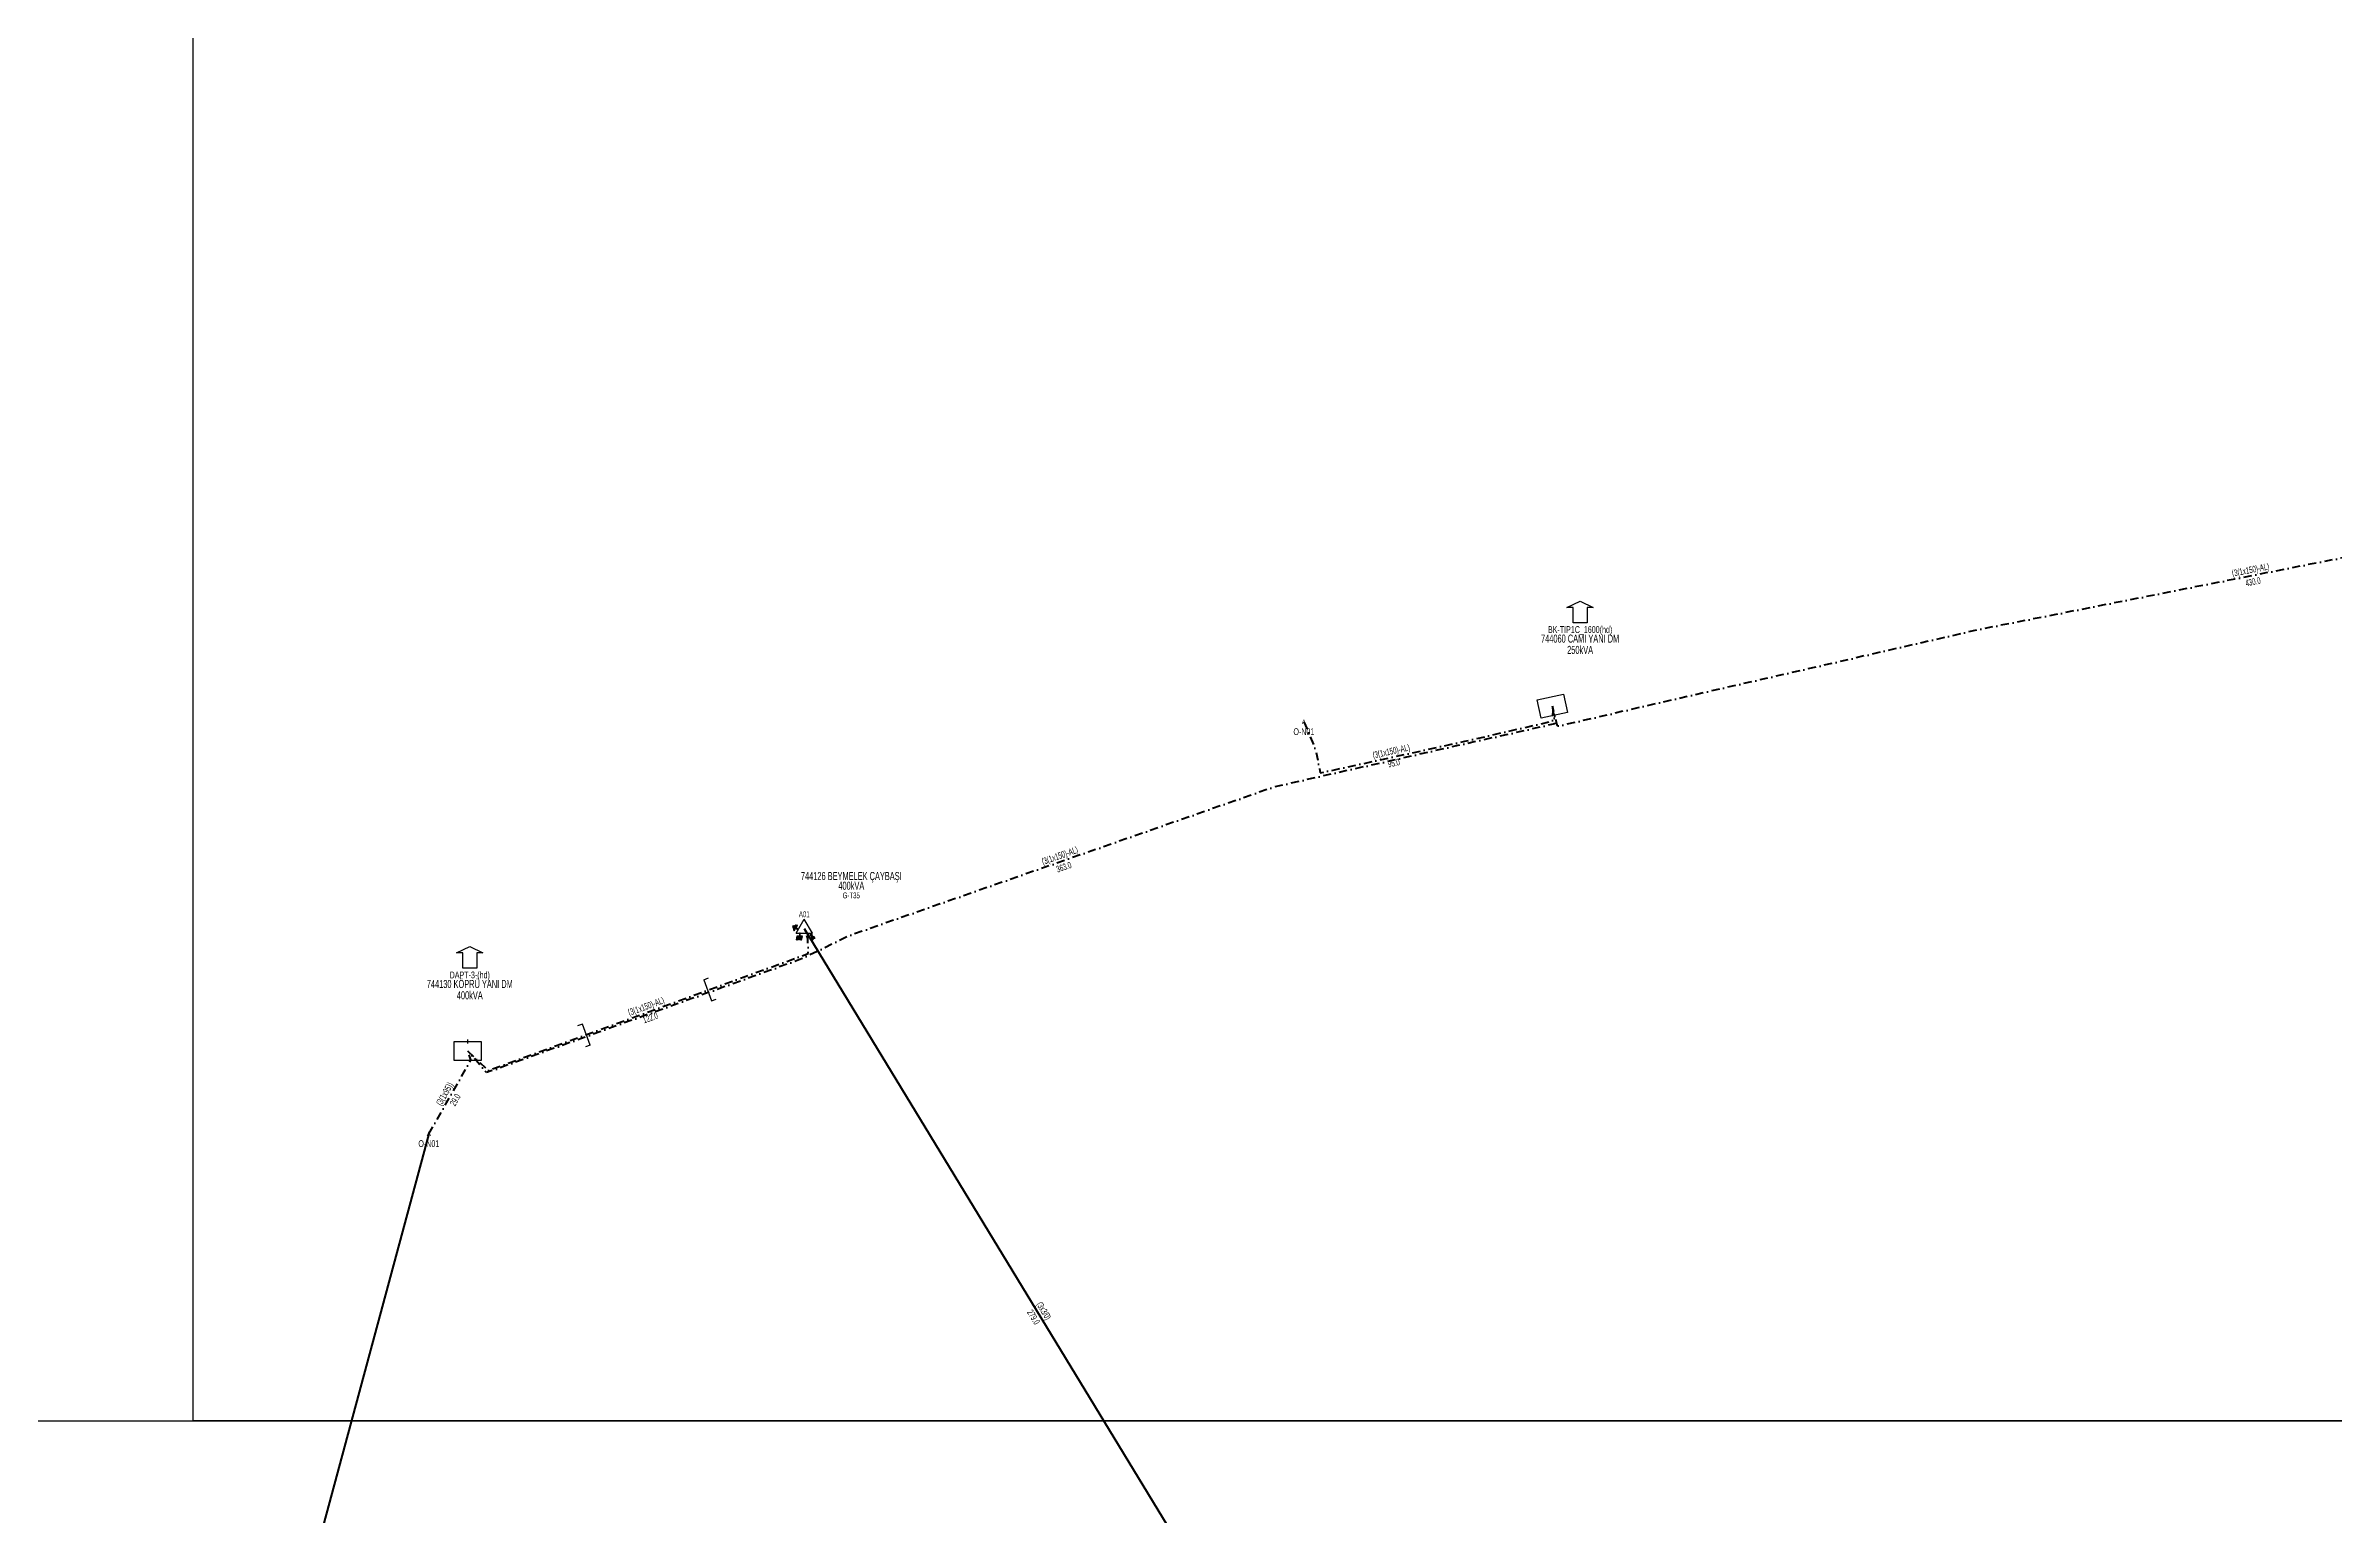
# Model space of a CAD drawing. Header units: millimetres. Extents: x 500432 to 503620, y 4011498 to 4014138.
# Drawn here: x 500802 to 501510, y 4013228 to 4013683 of the extents above; entities that cross this region are included whole.
import ezdxf
from ezdxf.enums import TextEntityAlignment as Align

# ---------------------------------------------------------------- set-up
doc = ezdxf.new("R2010")
doc.units = ezdxf.units.MM
doc.linetypes.add('DASHDOT', pattern=[5, 2.5, -1.25, 0, -1.25])
doc.layers.add('ANTET', color=250, linetype='Continuous')
doc.layers.add('NIA_OG', color=6, linetype='Continuous')
for name, color, linetype, lineweight in [('HAT_OG_HAVAI_MEVCUT', 48, 'Continuous', 70), ('HAT_OG_YERALTI_MEVCUT', 48, 'DASHDOT', 70), ('NODE_OG_MEVCUT', 5, 'Continuous', 25), ('TRAFO_MEVCUT', 5, 'Continuous', 30), ('TRAFO_TADILAT_BYSK', 5, 'Continuous', 30)]:
    doc.layers.add(name, color=color, linetype=linetype, lineweight=lineweight)
doc.styles.add('Direk', font='B_CAD')
doc.styles.get("Standard").update_dxf_attribs({"font": 'Arial'})

# ---------------------------------------------------------------- blocks, each defined once
blk = doc.blocks.new('OG_NIA', base_point=(-43.6726, 128.9236))
at = {"layer": 'NIA_OG'}
for p, q in [((-43.672618, 132.403582), (-45.232618, 132.403582)), ((-43.672618, 125.443582), (-43.672618, 132.403582)), ((-43.672618, 125.443582), (-45.232618, 125.443582))]:
    blk.add_line(p, q, dxfattribs=at)
blk = doc.blocks.new('MEV_DIREK')
h = blk.add_hatch(color=32)
h.paths.add_polyline_path([(-2.14, 0.97), (-2.35, 1.09), (-3.31, -0.55), (-3.09, -0.67), (-2.67, 0.06), (-1.89, -0.39), (-1.79, -0.22), (-2.56, 0.23)])
h.paths.add_polyline_path([(-3.46, -0.17), (-3.33, -0.25), (-2.61, 0.99), (-2.74, 1.06)])
h.paths.add_polyline_path([(-3.54, 0.29), (-3.41, 0.22), (-3.05, 0.82), (-3.18, 0.9)])
h.paths.add_polyline_path([(-3.58, 0.81), (-3.66, 0.68), (-3.53, 0.61), (-3.45, 0.74)])
h.paths.add_polyline_path([(-1.51, -2.34), (-2.26, -2.33), (-2.52, -3.47), (-2.42, -3.47), (-2.21, -2.53), (-1.91, -2.54), (-2.12, -3.47), (-2.02, -3.47), (-1.81, -2.54), (-1.51, -2.54), (-1.72, -3.47), (-1.62, -3.48), (-1.41, -2.54), (-1.11, -2.54), (-1.32, -3.48), (-1.22, -3.48), (-1.01, -2.54), (-0.71, -2.55), (-0.92, -3.48), (-0.82, -3.48), (-0.56, -2.35), (-1.31, -2.34), (-1.31, -1.44), (-1.51, -1.44)])
at = {"layer": 'TRAFO_MEVCUT'}
for points in [[(2.35, -1.57), (2.12, -1.92), (2.08, -1.44), (1.94, -1.44), (2.01, -2.32), (2.25, -1.96), (2.31, -2.67), (2.1, -2.67), (2.39, -2.87), (2.4, -2.86), (2.64, -2.49), (2.45, -2.63)], [(2.35, -1.57), (2.12, -1.92), (2.08, -1.44), (1.94, -1.44), (2.01, -2.32), (2.25, -1.96), (2.31, -2.67), (2.1, -2.67), (2.39, -2.87), (1.98, -3.19), (2.2, -3.79), (2.26, -3.74), (2.08, -3.26), (2.26, -3.13), (2.44, -3.6), (2.49, -3.56), (2.32, -3.08), (2.49, -2.94), (2.67, -3.42), (2.73, -3.38), (2.55, -2.9), (2.73, -2.76), (2.91, -3.24), (2.97, -3.2), (2.79, -2.72), (2.97, -2.58), (3.15, -3.06), (3.21, -3.01), (2.98, -2.42), (2.4, -2.86), (2.64, -2.49), (2.45, -2.63)], [(2.97, -2.58), (3.15, -3.06), (3.21, -3.01), (2.98, -2.42), (2.4, -2.86), (2.64, -2.49), (2.45, -2.63), (2.35, -1.57), (2.12, -1.92), (2.08, -1.44), (1.94, -1.44), (2.01, -2.32), (2.25, -1.96), (2.31, -2.67), (2.1, -2.67), (2.39, -2.87), (1.98, -3.19), (2.2, -3.79), (2.26, -3.74), (2.08, -3.26), (2.26, -3.13), (2.44, -3.6), (2.49, -3.56), (2.32, -3.08), (2.49, -2.94), (2.67, -3.42), (2.73, -3.38), (2.55, -2.9), (2.73, -2.76), (2.91, -3.24), (2.97, -3.2), (2.79, -2.72)]]:
    blk.add_hatch(color=32, dxfattribs=at).paths.add_polyline_path(points)
at = {"layer": 'TRAFO_MEVCUT', "linetype": 'Continuous'}
for p, q in [((-2.5, -1.44), (0, 2.89)), ((2.5, -1.44), (0, 2.89)), ((-2.5, -1.44), (2.5, -1.44))]:
    blk.add_line(p, q, dxfattribs=at)
at = {"layer": 'TRAFO_MEVCUT', "color": 32, "flags": 128}
blk.add_lwpolyline([(1.94, -1.44), (2.08, -1.44), (2.12, -1.92), (2.35, -1.57), (2.45, -2.63), (2.64, -2.49), (2.4, -2.86), (2.98, -2.42), (3.21, -3.01), (3.15, -3.06), (2.97, -2.58), (2.79, -2.72), (2.97, -3.2), (2.91, -3.24), (2.73, -2.76), (2.55, -2.9), (2.73, -3.38), (2.67, -3.42), (2.49, -2.94), (2.32, -3.08), (2.49, -3.56), (2.44, -3.6), (2.26, -3.13), (2.08, -3.26), (2.26, -3.74), (2.2, -3.79), (1.98, -3.19), (2.39, -2.87), (2.1, -2.67), (2.31, -2.67), (2.25, -1.96), (2.01, -2.32), (1.94, -1.44)], dxfattribs=at)
at = {"layer": 'TRAFO_TADILAT_BYSK', "color": 32, "flags": 128}
for points in [[(-3.53, 0.61), (-3.45, 0.74), (-3.58, 0.81), (-3.66, 0.68), (-3.53, 0.61)], [(-3.41, 0.22), (-3.05, 0.82), (-3.18, 0.9), (-3.54, 0.29), (-3.41, 0.22)], [(-3.33, -0.25), (-2.61, 0.99), (-2.74, 1.06), (-3.46, -0.17), (-3.33, -0.25)], [(-1.79, -0.22), (-2.56, 0.23), (-2.14, 0.97), (-2.35, 1.09), (-3.31, -0.55), (-3.09, -0.67), (-2.67, 0.06), (-1.89, -0.39), (-1.79, -0.22)], [(-1.31, -1.44), (-1.51, -1.44), (-1.51, -2.34), (-2.26, -2.33), (-2.52, -3.47), (-2.42, -3.47), (-2.21, -2.53), (-1.91, -2.54), (-2.12, -3.47), (-2.02, -3.47), (-1.81, -2.54), (-1.51, -2.54), (-1.72, -3.47), (-1.62, -3.48), (-1.41, -2.54), (-1.11, -2.54), (-1.32, -3.48), (-1.22, -3.48), (-1.01, -2.54), (-0.71, -2.55), (-0.92, -3.48), (-0.82, -3.48), (-0.56, -2.35), (-1.31, -2.34), (-1.31, -1.44)]]:
    blk.add_lwpolyline(points, dxfattribs=at)
blk = doc.blocks.new('MEV_BINA_KARE')
at = {"layer": 'TRAFO_MEVCUT', "linetype": 'Continuous'}
for p, q in [((-2.25, -2.25), (-2.25, 2.25)), ((-2.25, 2.25), (2.25, 2.25)), ((0, 1.8), (0, 2.7)), ((2.25, 2.25), (2.25, -2.25)), ((2.25, -2.25), (-2.25, -2.25))]:
    blk.add_line(p, q, dxfattribs=at)
blk = doc.blocks.new('MEV_DAPT')
at = {"layer": 'TRAFO_MEVCUT', "linetype": 'Continuous'}
for p, q in [((-3.4, 2), (0, 3.6)), ((-1.8, 2), (-3.4, 2)), ((-1.8, -2), (-1.8, 2)), ((0, 3.6), (3.4, 2)), ((3.4, 2), (1.8, 2)), ((1.8, 2), (1.8, -2)), ((1.8, -2), (-1.8, -2))]:
    blk.add_line(p, q, dxfattribs=at)
blk = doc.blocks.new('MEV_BETKOSK')
at = {"layer": 'TRAFO_MEVCUT', "linetype": 'Continuous'}
for p, q in [((-3.4, 2), (0, 3.6)), ((-1.8, 2), (-3.4, 2)), ((-1.8, -2), (-1.8, 2)), ((0, 3.6), (3.4, 2)), ((3.4, 2), (1.8, 2)), ((1.8, 2), (1.8, -2)), ((1.8, -2), (-1.8, -2))]:
    blk.add_line(p, q, dxfattribs=at)

msp = doc.modelspace()

# ---------------------------------------------------------------- linework, layer by layer
at = {"layer": 'ANTET', "flags": 128}
for points in [[(500847.5, 4013257.5), (500847.5, 4014137.5), (503422.5, 4014137.5), (503422.5, 4013257.5), (500847.5, 4013257.5)], [(500432.5, 4012377.5), (500432.5, 4013257.5), (503412.5, 4013257.5), (503412.5, 4012377.5), (500432.5, 4012377.5)]]:
    msp.add_lwpolyline(points, close=True, dxfattribs=at)
at = {"layer": 'HAT_OG_HAVAI_MEVCUT'}
for p, q in [((501036.515204, 4013409.844986), (501181.552, 4013171.388)), ((500920.366636, 4013346.371721), (500812.123332, 4012945.153765))]:
    msp.add_line(p, q, dxfattribs=at)
at = {"layer": 'HAT_OG_YERALTI_MEVCUT', "flags": 128}
for points in [[(501674.158, 4013545.199), (501664.848986, 4013561.064169), (501569.274811, 4013535.751206), (501399.317041, 4013502.178566), (501269.554746, 4013472.393279), (501267.925183, 4013478.637002)], [(501267.925183, 4013478.637002), (501268.681148, 4013473.187417), (501181.837306, 4013453.610011), (501050.534904, 4013407.65159), (501035.675266, 4013400.437128), (500938.24168, 4013365.267721), (500932.398922, 4013371.950334)], [(501191.06282, 4013473.794062), (501194.723891, 4013465.072101), (501196.123712, 4013457.965318), (501240.810304, 4013467.764064), (501267.945295, 4013474.009419), (501268.160652, 4013477.347454), (501267.925183, 4013478.637002)], [(500932.398922, 4013371.950334), (500938.751955, 4013365.920336), (501037.708529, 4013402.100324), (501037.600851, 4013406.730501), (501036.515204, 4013409.844986)], [(500920.366636, 4013346.371721), (500933.396423, 4013369.172758), (500932.398922, 4013371.950334)]]:
    msp.add_lwpolyline(points, dxfattribs=at)

# ---------------------------------------------------------------- block references
at = {"layer": 'NIA_OG'}
for p, rotation in [((501006.624664, 4013390.735603), 200.0831600000001), ((500969.056856, 4013377.000256), 20.08316)]:
    msp.add_blockref('OG_NIA', p, dxfattribs=dict(at, rotation=rotation))
at = {"layer": 'TRAFO_MEVCUT'}
for name, p, xscale, yscale in [('MEV_BETKOSK', (501276.517079, 4013506.776694), 1.199999999999999, 1.199999999999999), ('MEV_DAPT', (500933.030889, 4013399.932649), 1.199999999999999, 1.199999999999999), ('MEV_BINA_KARE', (500932.398922, 4013371.950334), 1.85, 1.3)]:
    msp.add_blockref(name, p, dxfattribs=dict(at, xscale=xscale, yscale=yscale))
at = {"layer": 'TRAFO_MEVCUT', "xscale": 1.849999999999999, "yscale": 1.3, "rotation": 192.0947569999999}
msp.add_blockref('MEV_BINA_KARE', (501267.925183, 4013478.637002), dxfattribs=at)
at = {"layer": 'TRAFO_MEVCUT'}
msp.add_blockref('MEV_DIREK', (501036.515204, 4013409.844986), dxfattribs=at)

# ---------------------------------------------------------------- texts
at = {"layer": 'HAT_OG_HAVAI_MEVCUT', "lineweight": 30, "width": 0.53}
msp.add_text('(3x3/0)', height=2.05, rotation=301.30924, dxfattribs=at).set_placement((501109.759821, 4013291.058201), align=Align.CENTER)
msp.add_text('279.0', height=2.05, rotation=301.30924, dxfattribs=at).set_placement((501108.307383, 4013290.174785), align=Align.TOP_CENTER)
at = {"layer": 'HAT_OG_YERALTI_MEVCUT', "lineweight": 30, "width": 0.53}
for s, rotation, p in [('(3(1x150)-AL)', 371.174077, (501484.131204, 4013519.798773)), ('(3(1x150)-AL)', 12.367906, (501218.284948, 4013463.694965)), ('(3(1x150)-AL)', 379.291049, (501115.905293, 4013431.433075)), ('(3(1x150)-AL)', 20.08316, (500987.938366, 4013384.808646)), ('(3(1x95))', 60.253939, (500926.143532, 4013358.193973))]:
    msp.add_text(s, height=2.05, rotation=rotation, dxfattribs=at).set_placement(p, align=Align.CENTER)
for s, rotation, p in [('430.0', 371.174077, (501484.460648, 4013518.131)), ('95.0', 12.367906, (501218.649068, 4013462.034417)), ('363.0', 379.291049, (501116.466917, 4013429.828526)), ('122.0', 20.08316, (500988.522118, 4013383.212014)), ('29.0', 60.253939, (500927.619528, 4013357.350506))]:
    msp.add_text(s, height=2.05, rotation=rotation, dxfattribs=at).set_placement(p, align=Align.TOP_CENTER)
at = {"layer": 'NODE_OG_MEVCUT', "width": 0.6}
for p in [(501191.06282, 4013471.794062), (500920.366636, 4013344.371721)]:
    msp.add_text('O-N01', height=2.1, dxfattribs=at).set_placement(p, align=Align.TOP_CENTER)
at = {"layer": 'NODE_OG_MEVCUT', "style": 'Direk'}
for p in [(501191.06282, 4013473.794062), (500920.366636, 4013346.371721)]:
    msp.add_text('A', height=1.4, dxfattribs=at).set_placement(p, align=Align.MIDDLE_CENTER)
at = {"layer": 'TRAFO_MEVCUT', "width": 0.6}
for s, height, p in [('744060 CAMI YANI DM', 2.5, (501276.517079, 4013498.276694)), ('BK-TIP1C_1600(hd)', 2.1, (501276.517079, 4013501.276694)), ('250kVA', 2.5, (501276.517079, 4013494.776694)), ('744126 BEYMELEK ÇAYBAŞI', 2.5, (501051.058667, 4013424.833393)), ('400kVA', 2.5, (501051.058667, 4013421.833393)), ('A01', 1.8, (501036.515204, 4013413.344986)), ('744130 KÖPRÜ YANI DM', 2.5, (500933.030889, 4013391.432649)), ('DAPT-3-(hd)', 2.1, (500933.030889, 4013394.432649)), ('400kVA', 2.5, (500933.030889, 4013387.932649))]:
    msp.add_text(s, height=height, dxfattribs=at).set_placement(p, align=Align.CENTER)
msp.add_text('G-T35', height=1.8, dxfattribs=at).set_placement((501051.042347, 4013420.979265), align=Align.TOP_CENTER)

doc.saveas('drawing.dxf')
